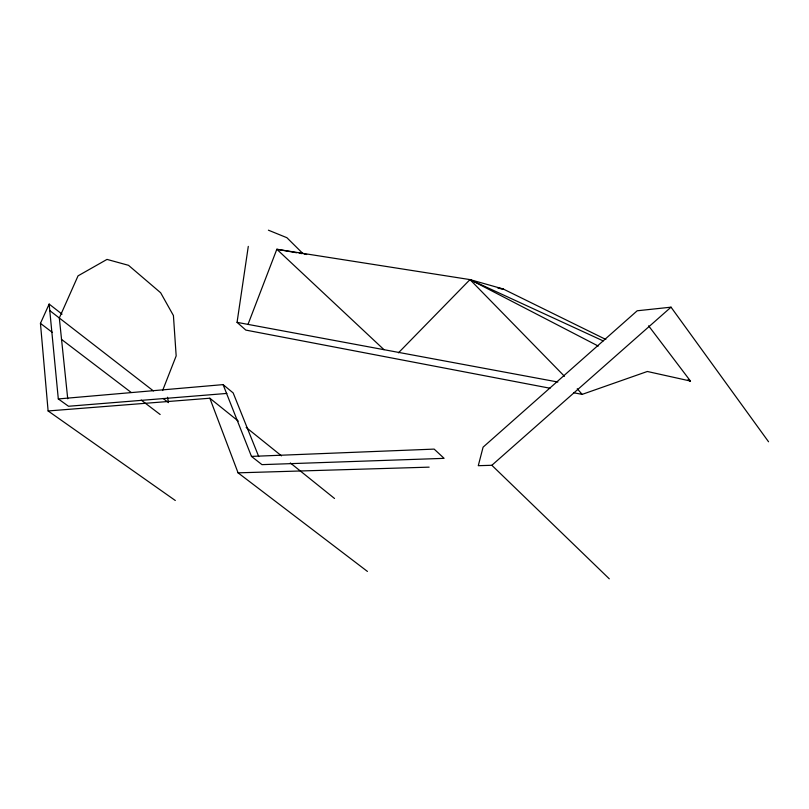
<?xml version="1.0" encoding="UTF-8"?>
<svg xmlns="http://www.w3.org/2000/svg" width="809" height="809" viewBox="0 0 809 809"><rect width="100%" height="100%" fill="white"/><g stroke="black" fill="none" stroke-linecap="round" stroke-linejoin="round"><path stroke-width="1.21" d="M550.039 388.239L245.825 330.092L237.057 322.356L248.292 246.381M248.07 324.237L276.83 249.273L469.989 279.601L503.178 288.975L605.84 339.456M162.609 390.545L176.17 355.909L173.419 315.53L160.647 292.757L128.52 265.322L107.01 259.406L78.048 275.849L59.32 317.988L67.734 398.807M175.31 500.498L48.115 410.962L40.45 323.367L49.147 304.083L62.05 314.145M398.443 352.825L469.989 279.601L603.18 340.892M671.025 307.177L637.199 310.777L483.094 447.155L478.281 465.691L491.852 465.286L671.025 307.177L768.55 441.765M573.51 392.729L582.156 394.377L647.342 371.483L690.451 381.049L648.606 325.835M49.147 304.083L58.309 398.938L223.082 384.619L233.164 392.921L258.718 456.539M226.874 393.427L68.512 406.26L58.309 398.938M48.115 410.962L209.834 398.22L238.301 421.115M251.468 456.407L434.16 449.106L444.111 458.349L261.964 464.639L251.468 456.407L223.082 384.619M209.834 398.22L238.068 472.84L429.134 467.147M498.182 288.237L503.178 288.975L498.202 288.105M296.731 252.762L276.83 249.273L383.992 349.67M299.219 253.197L301.696 253.632M304.184 254.066L306.672 254.501M237.057 322.356L557.866 382.02M268.406 230.181L286.902 237.704L303.021 253.682M598.266 346.06L469.989 279.601L564.49 376.306M238.068 472.84L367.428 571.427M40.45 323.367L52.423 332.479M61.403 339.315L131.23 392.476M141.201 400.071L160.152 414.501M49.774 310.595L153.417 390.939M163.054 398.412L168.474 402.609L167.483 397.239M246.158 427.425L281.502 455.851M290.34 462.95L334.522 498.475M491.852 465.286L609.278 578.819M577.242 388.755L582.156 394.377M690.451 381.049L688.146 379.997L690.451 381.049"/></g></svg>
